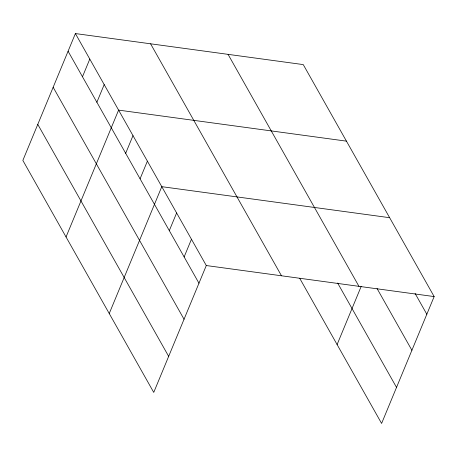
<?xml version="1.0" encoding="UTF-8"?>
<svg xmlns="http://www.w3.org/2000/svg" width="457" height="457" viewBox="0 0 457 457"><rect width="100%" height="100%" fill="white"/><g stroke="black" fill="none" stroke-linecap="round" stroke-linejoin="round"><path stroke-width="0.69" d="M75.399 33.561L22.85 160.424L153.741 392.403L206.29 265.54L75.399 33.561L303.259 64.597L434.15 296.576L381.601 423.439L299.735 278.342M82.477 76.753L89.795 59.079M96.873 102.271L104.196 84.596M66.042 236.977L118.592 110.114L346.452 141.15M125.669 153.306L132.993 135.632M140.071 178.824L147.388 161.15M109.24 313.531L161.784 186.667L389.65 217.703M169.301 230.631L176.619 212.962M184.137 256.925L191.454 239.251M337.1 344.567L361.196 286.39M206.29 265.54L434.15 296.576M415.099 293.463L426.832 314.25M377.059 288.527L411.906 350.279M228.066 54.354L358.956 286.333M337.626 283.014L396.527 387.405M150.593 43.803L281.483 275.782M68.082 51.23L198.966 283.214M53.155 87.264L184.045 319.249M37.777 124.39L168.667 356.374"/></g></svg>
